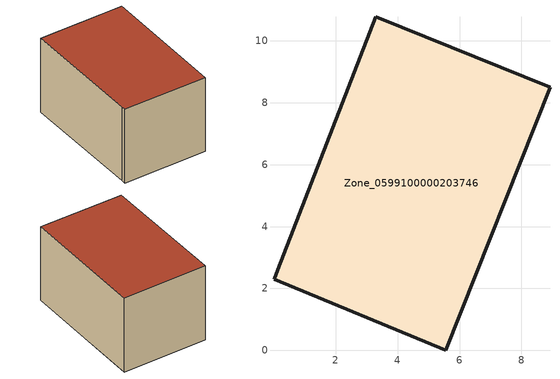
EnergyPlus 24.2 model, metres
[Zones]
Zone_0599100000203746
 floor ground (C_G): 8.92,8.51 5.56,0 0.01,2.29 0.13,2.6 3.3,10.78 z0
 wall outside (C_F): 8.92,8.51 3.3,10.78 0.13,2.6 0.01,2.29 5.56,0 8.92,8.51 z0:5.66
 roof outside (C_R): 5.56,0 8.92,8.51 3.3,10.78 0.13,2.6 0.01,2.29 z5.66
[BUILDING]
Pand.0599100000203746: North Axis=0; Terrain=City; Loads Convergence Tolerance Value=0.04; Temperature Convergence Tolerance Value=0.4; Solar Distribution=FullExterior; Maximum Number of Warmup Days=25; Minimum Number of Warmup Days=1
[Site:Location]
Rotterdam.The.Hague.AP_ZH_NLD Design_Conditions: Latitude=51.96; Longitude=4.45; Time Zone=1; Elevation=-4.5
[SITE:GROUNDTEMPERATURE:BUILDINGSURFACE]
18, 18, 18, 18, 18, 18, 18, 18, 18, 18, 18, 18
[MATERIAL] Thermal Absorptance=0.9; Solar Absorptance=0.7; Visible Absorptance=0.7
Name | Roughness | Thickness | Conductivity | Density | Specific Heat
G.TI.1975-1991 | MediumSmooth | 0.15 | 0.288461 | 540 | 1210
F.TI.1975-1991 | Rough | 0.3 | 0.230769 | 1920 | 840
R.TI.1975-1991 | MediumRough | 0.2 | 0.153846 | 1500 | 1000
[CONSTRUCTION]
C_G: G.TI.1975-1991
C_F: F.TI.1975-1991
C_R: R.TI.1975-1991
[ZONE]
Zone_0599100000203746: Type=1; Multiplier=1; Ceiling Height=Autocalculate; Volume=Autocalculate; Floor Area=autocalculate; Part of Total Floor Area=Yes
[ZONEINFILTRATION:DESIGNFLOWRATE]
Infil_Zone_0599100000203746: Zone or ZoneList or Space or SpaceList=Zone_0599100000203746; Schedule=AlwaysOn; Design Flow Rate Calculation Method=Flow/Area; Flow Rate per Floor Area=0.003; Constant Term Coefficient=1; Temperature Term Coefficient=0; Velocity Term Coefficient=0; Velocity Squared Term Coefficient=0
[HVACTEMPLATE:ZONE:IDEALLOADSAIRSYSTEM]
Zone_0599100000203746: Maximum Heating Supply Air Temperature=50; Minimum Cooling Supply Air Temperature=13; Maximum Heating Supply Air Humidity Ratio=0.0156; Minimum Cooling Supply Air Humidity Ratio=0.0077; Heating Limit=NoLimit; Cooling Limit=NoLimit; Dehumidification Control Type=ConstantSensibleHeatRatio; Cooling Sensible Heat Ratio=0.7; Dehumidification Setpoint=60; Humidification Control Type=None; Humidification Setpoint=30; Outdoor Air Method=None; Outdoor Air Flow Rate per Person=0.00944; Outdoor Air Flow Rate per Zone Floor Area=0; Outdoor Air Flow Rate per Zone=0; Demand Controlled Ventilation Type=None; Outdoor Air Economizer Type=NoEconomizer; Heat Recovery Type=None; Sensible Heat Recovery Effectiveness=0.7; Latent Heat Recovery Effectiveness=0.65
[ZONECONTROL:THERMOSTAT]
ThermostatControl_Zone_0599100000203746: Zone or ZoneList=Zone_0599100000203746; Control Type Schedule=DualSetpointControlType; Control 1=Thermostat_Zone_0599100000203746; Temperature Difference Between Cutout And Setpoint=0
[THERMOSTATSETPOINT:DUALSETPOINT]
Thermostat_Zone_0599100000203746: Heating Setpoint Temperature Schedule=HeatingSetpoint_Zone_0599100000203746; Cooling Setpoint Temperature Schedule=CoolingSetpoint_Zone_0599100000203746
[SCHEDULE:COMPACT]
HeatingSetpoint_Zone_0599100000203746: Through: 12/31, For: AllDays, Until: 24:00, 21
CoolingSetpoint_Zone_0599100000203746: Through: 12/31, For: AllDays, Until: 24:00, 24
DualSetpointControlType: Through: 12/31, For: AllDays, Until: 24:00, 4
AlwaysOn: Through: 12/31, For: AllDays, Until: 24:00, 1
